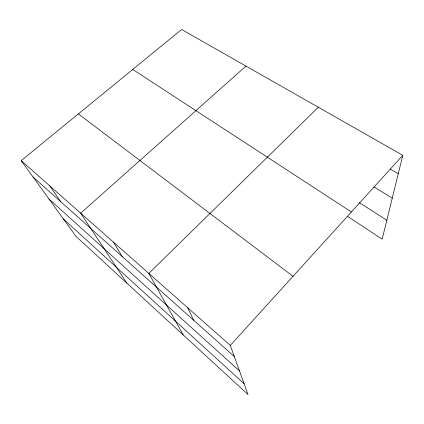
<?xml version="1.0" encoding="UTF-8"?>
<svg xmlns="http://www.w3.org/2000/svg" width="424" height="424" viewBox="0 0 424 424"><rect width="100%" height="100%" fill="white"/><g stroke="black" fill="none" stroke-linecap="round" stroke-linejoin="round"><path stroke-width="0.64" d="M21.2 160.627L230.312 345.428L247.992 394.511L76.007 236.359L21.2 160.627L181.626 29.489L402.8 155.311L382.162 239.163L347.844 216.563M230.312 345.428L402.8 155.311M318.302 107.246L148.835 273.422L183.242 334.965M245.984 66.102L80.677 213.187L126.893 283.153M390.35 169.081L398.263 173.739M373.867 186.857L392.253 198.151M359.186 202.593L386.821 220.22M132.733 69.457L351.395 211.968M78.35 113.908L293.037 276.294M33.035 176.978L234.297 356.494M48.893 198.893L239.491 370.91M63.409 218.954L244.097 383.704M49.735 185.845L60.791 201.739M113.303 242.024L122.292 256.589M187.678 307.75L193.662 320.252"/></g></svg>
